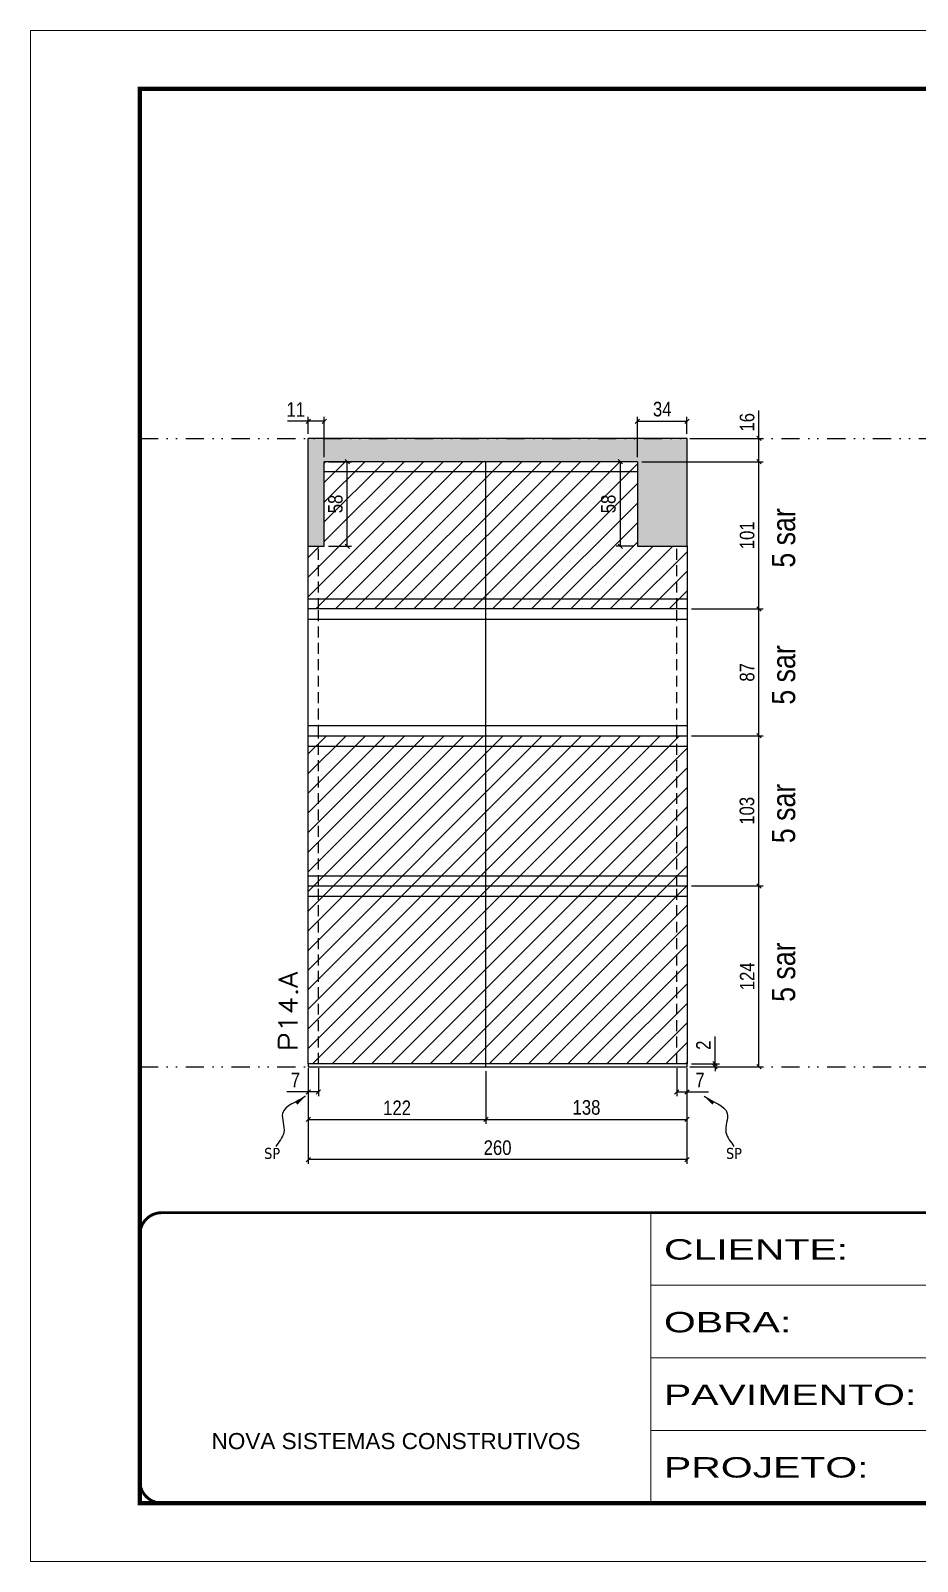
# Model space of a CAD drawing. Extents: x 14400 to 27878, y -21631 to 6985.
# Drawn here: x 19182 to 19791, y 3638 to 4688 of the extents above; entities that cross this region are included whole.
import ezdxf

# ---------------------------------------------------------------- set-up
doc = ezdxf.new("R2010")
doc.units = 0
for name, pattern in [('CONTINUO', [0]), ('DASHED', [0.75, 0.5, -0.25]), ('DIVIDE2', [0.625, 0.25, -0.125, 0, -0.125, 0, -0.125]), ('HIDDEN', [0.375, 0.25, -0.125])]:
    doc.linetypes.add(name, pattern=pattern)
for name, color, linetype in [('COTA', 241, 'Continuous'), ('NOMENCLATURA', 7, 'Continuous'), ('Nível', 160, 'Continuous'), ('Painéis', 200, 'Continuous'), ('SARR_2.2x7', 40, 'Continuous'), ('Sarrafo de Pressão', 42, 'HIDDEN'), ('texto', 7, 'Continuous')]:
    doc.layers.add(name, color=color, linetype=linetype)
for name, color, linetype, lineweight in [('Folhas', 255, 'Continuous', 9), ('Hachura', 251, 'Continuous', 9), ('SARRAFO DE PRESSAO', 251, 'DASHED', 9), ('Texto Seção', 7, 'Continuous', 15)]:
    doc.layers.add(name, color=color, linetype=linetype, lineweight=lineweight)
doc.styles.add('ARIAL', font='arial.ttf')
doc.styles.add('ARIAL_NARROW', font='ARIALN.TTF', dxfattribs={"height": 0.2})
doc.styles.add('COTA TECNICA', font='techl___.ttf', dxfattribs={"height": 10})
doc.styles.add('COTA TECNICA-50', font='techl___.ttf', dxfattribs={"height": 10})
doc.styles.add('REGUA-120', font='ROMANS.shx', dxfattribs={"height": 15})
doc.styles.get("Standard").update_dxf_attribs({"font": 'arial.ttf'})
doc.styles.add('Tecnologia', font='')
doc.styles.get('Tecnologia').set_extended_font_data('Forgotten Futurist')
doc.dimstyles.new('COTA PAINEL-50', dxfattribs={"dimtxt": 10, "dimasz": 3, "dimexe": 3, "dimexo": 3, "dimgap": 3, "dimtad": 1, "dimdec": 1, "dimzin": 12, "dimdsep": 46, "dimtxsty": 'COTA TECNICA-50', "dimblk1": 'OBLIQUE', "dimblk2": 'OBLIQUE', "dimsah": 1, "dimcen": 0.9, "dimclrd": 4, "dimclre": 4, "dimclrt": 240, "dimadec": 1, "dimazin": 3, "dimtfac": 1, "dimtdec": 1, "dimtmove": 0, "dimatfit": 3, "dimfxl": 1, "dimtolj": 1, "dimtzin": 12, "dimarcsym": 0})
doc.dimstyles.new('PAINEL', dxfattribs={"dimtxt": 10, "dimasz": 3, "dimexe": 3, "dimexo": 3, "dimgap": 3, "dimtad": 1, "dimdec": 1, "dimzin": 12, "dimdsep": 46, "dimtxsty": 'COTA TECNICA', "dimblk1": 'OBLIQUE', "dimblk2": 'OBLIQUE', "dimsah": 1, "dimcen": 0.9, "dimclrd": 4, "dimclre": 4, "dimclrt": 240, "dimadec": 1, "dimazin": 3, "dimtfac": 1, "dimtdec": 1, "dimtmove": 0, "dimatfit": 3, "dimfxl": 1, "dimtolj": 1, "dimtzin": 12, "dimarcsym": 0})
doc.dimstyles.get("Standard").update_dxf_attribs({"dimtxt": 0.18, "dimasz": 0.18, "dimexe": 0.18, "dimexo": 0.0625, "dimgap": 0.09, "dimtad": 0, "dimtih": 1, "dimtoh": 1, "dimdec": 4, "dimzin": 0, "dimdsep": 46, "dimtxsty": 'Standard', "dimcen": 0.09, "dimadec": 0, "dimazin": 0, "dimtfac": 1, "dimtdec": 4, "dimtofl": 0, "dimtmove": 0, "dimatfit": 3, "dimfxl": 1, "dimtolj": 1, "dimtzin": 0, "dimarcsym": 0})

# ---------------------------------------------------------------- blocks, each defined once
blk = doc.blocks.new('9999999999')
at = {"color": 30, "linetype": 'CONTINUO'}
for p, q in [((98564.6, 34230.2), (98564.6, 34429.4)), ((98564.6, 34379.6), (99584, 34379.6)), ((98564.6, 34329.8), (99488, 34329.8)), ((98564.6, 34280), (99488, 34280))]:
    blk.add_line(p, q, dxfattribs=at)
at = {"color": 30, "linetype": 'CONTINUO', "const_width": 2}
blk.add_lwpolyline([(99584, 34230.2), (99584, 34414.4, 0.414214), (99569, 34429.4), (98229, 34429.4, 0.414214), (98214, 34414.4), (98214, 34245.2, 0.414214), (98229, 34230.2), (99584, 34230.2)], format="xyb", dxfattribs=at)
at = {"layer": 'Folhas'}
blk.add_lwpolyline([(98139, 34190.2), (99624, 34190.2), (99624, 35240.2), (98139, 35240.2)], close=True, dxfattribs=at)
at = {"layer": 'Folhas', "color": 30, "const_width": 3}
blk.add_lwpolyline([(98214, 34230.2), (99584, 34230.2), (99584, 35200.2), (98214, 35200.2)], close=True, dxfattribs=at)
at = {"color": 7, "linetype": 'Continuous', "ltscale": 5, "style": 'ARIAL'}
blk.add_text('NOVA SISTEMAS CONSTRUTIVOS', height=11.059, dxfattribs=at).set_placement((98263.2, 34267.2))
at = {"layer": 'Folhas', "color": 7, "style": 'Tecnologia', "width": 1.5}
for s, p in [('CLIENTE:', (98573.7, 34397.2)), ('OBRA:', (98573.7, 34347.3)), ('PAVIMENTO:', (98573.7, 34297.5)), ('PROJETO:', (98573.7, 34247.7))]:
    blk.add_text(s, height=14, dxfattribs=at).set_placement(p)
blk = doc.blocks.new('_Oblique')
at = {"color": 0, "linetype": 'ByBlock', "lineweight": -2}
blk.add_line((-0.5, -0.5), (0.5, 0.5), dxfattribs=at)
blk = doc.blocks.new('*D778')
at = {"layer": 'COTA', "color": 4, "lineweight": -2, "transparency": 16777216}
for p, q in [((19372.5, 3975.9), (19372.5, 3910.2)), ((19632.5, 3975.9), (19632.5, 3910.2)), ((19632.5, 3913.2), (19372.5, 3913.2))]:
    blk.add_line(p, q, dxfattribs=at)
at = {"layer": 'Defpoints', "color": 0, "transparency": 16777216}
for p in [(19372.5, 3978.9), (19632.5, 3978.9), (19372.5, 3913.2)]:
    blk.add_point(p, dxfattribs=at)
at = {"layer": 'COTA', "color": 4, "lineweight": -2, "transparency": 16777216, "xscale": 3, "yscale": 3, "zscale": 3, "rotation": 180}
blk.add_blockref('_Oblique', (19372.5, 3913.2), dxfattribs=at)
at = {"layer": 'COTA', "color": 4, "lineweight": -2, "transparency": 16777216, "xscale": 3, "yscale": 3, "zscale": 3}
blk.add_blockref('_Oblique', (19632.5, 3913.2), dxfattribs=at)
at = {"layer": 'COTA', "color": 240, "transparency": 16777216, "insert": (19502.5, 3921.3), "char_height": 10, "attachment_point": 5, "style": 'COTA TECNICA'}
blk.add_mtext('\\A1;260', dxfattribs=at)
blk = doc.blocks.new('*D779')
at = {"layer": 'COTA', "color": 4, "lineweight": -2, "transparency": 16777216}
for p, q in [((19625.5, 3975.9), (19625.5, 3956.6)), ((19632.5, 3973.9), (19632.5, 3956.6)), ((19625.5, 3959.6), (19632.5, 3959.6)), ((19632.5, 3959.6), (19647.2, 3959.6))]:
    blk.add_line(p, q, dxfattribs=at)
at = {"layer": 'Defpoints', "color": 0, "transparency": 16777216}
for p in [(19625.5, 3978.9), (19632.5, 3976.9), (19632.5, 3959.6)]:
    blk.add_point(p, dxfattribs=at)
at = {"layer": 'COTA', "color": 4, "lineweight": -2, "transparency": 16777216, "xscale": 3, "yscale": 3, "zscale": 3, "rotation": 180}
blk.add_blockref('_Oblique', (19625.5, 3959.6), dxfattribs=at)
at = {"layer": 'COTA', "color": 4, "lineweight": -2, "transparency": 16777216, "xscale": 3, "yscale": 3, "zscale": 3}
blk.add_blockref('_Oblique', (19632.5, 3959.6), dxfattribs=at)
at = {"layer": 'COTA', "color": 240, "transparency": 16777216, "insert": (19641.4, 3967.7), "char_height": 10, "attachment_point": 5, "style": 'COTA TECNICA-50'}
blk.add_mtext('\\A1;7', dxfattribs=at)
blk = doc.blocks.new('*D780')
at = {"layer": 'COTA', "color": 4, "lineweight": -2, "transparency": 16777216}
for p, q in [((19372.5, 3973.9), (19372.5, 3956.6)), ((19379.5, 3975.9), (19379.5, 3956.6)), ((19372.5, 3959.6), (19357.8, 3959.6)), ((19379.5, 3959.6), (19372.5, 3959.6))]:
    blk.add_line(p, q, dxfattribs=at)
at = {"layer": 'Defpoints', "color": 0, "transparency": 16777216}
for p in [(19372.5, 3976.9), (19379.5, 3978.9), (19372.5, 3959.6)]:
    blk.add_point(p, dxfattribs=at)
at = {"layer": 'COTA', "color": 4, "lineweight": -2, "transparency": 16777216, "xscale": 3, "yscale": 3, "zscale": 3, "rotation": 180}
blk.add_blockref('_Oblique', (19372.5, 3959.6), dxfattribs=at)
at = {"layer": 'COTA', "color": 4, "lineweight": -2, "transparency": 16777216, "xscale": 3, "yscale": 3, "zscale": 3}
blk.add_blockref('_Oblique', (19379.5, 3959.6), dxfattribs=at)
at = {"layer": 'COTA', "color": 240, "transparency": 16777216, "insert": (19363.7, 3967.7), "char_height": 10, "attachment_point": 5, "style": 'COTA TECNICA-50'}
blk.add_mtext('\\A1;7', dxfattribs=at)
blk = doc.blocks.new('*D781')
at = {"layer": 'COTA', "color": 4, "lineweight": -2, "transparency": 16777216}
for p, q in [((19651.8, 3978.9), (19651.8, 3997.7)), ((19635.5, 3978.9), (19654.8, 3978.9)), ((19635.5, 3976.9), (19654.8, 3976.9)), ((19651.8, 3976.9), (19651.8, 3978.9)), ((19651.8, 3976.9), (19651.8, 3973.9))]:
    blk.add_line(p, q, dxfattribs=at)
at = {"layer": 'Defpoints', "color": 0, "transparency": 16777216}
for p in [(19632.5, 3978.9), (19632.5, 3976.9), (19651.8, 3976.9)]:
    blk.add_point(p, dxfattribs=at)
at = {"layer": 'COTA', "color": 4, "lineweight": -2, "transparency": 16777216, "xscale": 3, "yscale": 3, "zscale": 3}
for p, rotation in [((19651.8, 3978.9), 270), ((19651.8, 3976.9), 90)]:
    blk.add_blockref('_Oblique', p, dxfattribs=dict(at, rotation=rotation))
at = {"layer": 'COTA', "color": 240, "transparency": 16777216, "insert": (19643.8, 3991.6), "char_height": 10, "attachment_point": 5, "rotation": 90, "style": 'COTA TECNICA-50'}
blk.add_mtext('\\A1;2', dxfattribs=at)
blk = doc.blocks.new('*D782')
at = {"layer": 'COTA', "color": 4, "lineweight": -2, "transparency": 16777216}
for p, q in [((19635.5, 4203.9), (19684.9, 4203.9)), ((19681.9, 4100.9), (19681.9, 4203.9)), ((19635.5, 4100.9), (19684.9, 4100.9))]:
    blk.add_line(p, q, dxfattribs=at)
at = {"layer": 'Defpoints', "color": 0, "transparency": 16777216}
for p in [(19632.5, 4203.9), (19681.9, 4203.9), (19632.5, 4100.9)]:
    blk.add_point(p, dxfattribs=at)
at = {"layer": 'COTA', "color": 4, "lineweight": -2, "transparency": 16777216, "xscale": 3, "yscale": 3, "zscale": 3}
for p, rotation in [((19681.9, 4203.9), 90), ((19681.9, 4100.9), 270)]:
    blk.add_blockref('_Oblique', p, dxfattribs=dict(at, rotation=rotation))
at = {"layer": 'COTA', "color": 240, "transparency": 16777216, "insert": (19673.7, 4152.4), "char_height": 10, "attachment_point": 5, "rotation": 90, "style": 'COTA TECNICA-50'}
blk.add_mtext('\\A1;103', dxfattribs=at)
blk = doc.blocks.new('*D786')
at = {"layer": 'COTA', "color": 4, "linetype": 'ByBlock', "lineweight": -2, "transparency": 16777216}
for p, q in [((19635.5, 4100.9), (19684.9, 4100.9)), ((19681.9, 3976.9), (19681.9, 4100.9)), ((19635.5, 3976.9), (19684.9, 3976.9))]:
    blk.add_line(p, q, dxfattribs=at)
at = {"layer": 'Defpoints', "color": 0, "linetype": 'ByBlock', "transparency": 16777216}
for p in [(19632.5, 4100.9), (19681.9, 4100.9), (19632.5, 3976.9)]:
    blk.add_point(p, dxfattribs=at)
at = {"layer": 'COTA', "color": 4, "linetype": 'ByBlock', "lineweight": -2, "transparency": 16777216, "xscale": 3, "yscale": 3, "zscale": 3}
for p, rotation in [((19681.9, 4100.9), 90), ((19681.9, 3976.9), 270)]:
    blk.add_blockref('_Oblique', p, dxfattribs=dict(at, rotation=rotation))
at = {"layer": 'COTA', "color": 240, "linetype": 'ByBlock', "transparency": 16777216, "insert": (19673.8, 4038.9), "char_height": 10, "attachment_point": 5, "rotation": 90, "style": 'COTA TECNICA'}
blk.add_mtext('\\A1;124', dxfattribs=at)
blk = doc.blocks.new('*D787')
at = {"layer": 'COTA', "color": 4, "lineweight": -2, "transparency": 16777216}
for p, q in [((19494.5, 3973.9), (19494.5, 3937.7)), ((19632.5, 3973.9), (19632.5, 3937.7)), ((19494.5, 3940.7), (19632.5, 3940.7))]:
    blk.add_line(p, q, dxfattribs=at)
at = {"layer": 'Defpoints', "color": 0, "transparency": 16777216}
for p in [(19494.5, 3976.9), (19632.5, 3976.9), (19632.5, 3940.7)]:
    blk.add_point(p, dxfattribs=at)
at = {"layer": 'COTA', "color": 4, "lineweight": -2, "transparency": 16777216, "xscale": 3, "yscale": 3, "zscale": 3, "rotation": 180}
blk.add_blockref('_Oblique', (19494.5, 3940.7), dxfattribs=at)
at = {"layer": 'COTA', "color": 4, "lineweight": -2, "transparency": 16777216, "xscale": 3, "yscale": 3, "zscale": 3}
blk.add_blockref('_Oblique', (19632.5, 3940.7), dxfattribs=at)
at = {"layer": 'COTA', "color": 240, "transparency": 16777216, "insert": (19563.5, 3948.9), "char_height": 10, "attachment_point": 5, "style": 'COTA TECNICA'}
blk.add_mtext('\\A1;138', dxfattribs=at)
blk = doc.blocks.new('*D788')
at = {"layer": 'COTA', "color": 4, "lineweight": -2, "transparency": 16777216}
for p, q in [((19372.5, 3973.9), (19372.5, 3937.7)), ((19494.5, 3973.9), (19494.5, 3937.7)), ((19372.5, 3940.7), (19494.5, 3940.7))]:
    blk.add_line(p, q, dxfattribs=at)
at = {"layer": 'Defpoints', "color": 0, "transparency": 16777216}
for p in [(19372.5, 3976.9), (19494.5, 3976.9), (19494.5, 3940.7)]:
    blk.add_point(p, dxfattribs=at)
at = {"layer": 'COTA', "color": 4, "lineweight": -2, "transparency": 16777216, "xscale": 3, "yscale": 3, "zscale": 3, "rotation": 180}
blk.add_blockref('_Oblique', (19372.5, 3940.7), dxfattribs=at)
at = {"layer": 'COTA', "color": 4, "lineweight": -2, "transparency": 16777216, "xscale": 3, "yscale": 3, "zscale": 3}
blk.add_blockref('_Oblique', (19494.5, 3940.7), dxfattribs=at)
at = {"layer": 'COTA', "color": 240, "transparency": 16777216, "insert": (19433.5, 3948.7), "char_height": 10, "attachment_point": 5, "style": 'COTA TECNICA'}
blk.add_mtext('\\A1;122', dxfattribs=at)
blk = doc.blocks.new('*D1998')
at = {"layer": 'COTA', "color": 4, "lineweight": -2, "transparency": 16777216}
for p, q in [((19386.5, 4391.9), (19402.3, 4391.9)), ((19399.3, 4333.9), (19399.3, 4391.9)), ((19386.5, 4333.9), (19402.3, 4333.9))]:
    blk.add_line(p, q, dxfattribs=at)
at = {"layer": 'Defpoints', "color": 0, "transparency": 16777216}
for p in [(19383.5, 4391.9), (19399.3, 4391.9), (19383.5, 4333.9)]:
    blk.add_point(p, dxfattribs=at)
at = {"layer": 'COTA', "color": 4, "lineweight": -2, "transparency": 16777216, "xscale": 3, "yscale": 3, "zscale": 3}
for p, rotation in [((19399.3, 4391.9), 90), ((19399.3, 4333.9), 270)]:
    blk.add_blockref('_Oblique', p, dxfattribs=dict(at, rotation=rotation))
at = {"layer": 'COTA', "color": 240, "transparency": 16777216, "insert": (19391.2, 4362.9), "char_height": 10, "attachment_point": 5, "rotation": 90, "style": 'COTA TECNICA'}
blk.add_mtext('\\A1;58', dxfattribs=at)
blk = doc.blocks.new('*D2013')
at = {"layer": 'COTA', "color": 4, "lineweight": -2, "transparency": 16777216}
for p, q in [((19595.5, 4391.9), (19583.8, 4391.9)), ((19586.8, 4333.9), (19586.8, 4391.9)), ((19595.5, 4333.9), (19583.8, 4333.9))]:
    blk.add_line(p, q, dxfattribs=at)
at = {"layer": 'Defpoints', "color": 0, "transparency": 16777216}
for p in [(19586.8, 4391.9), (19598.5, 4391.9), (19598.5, 4333.9)]:
    blk.add_point(p, dxfattribs=at)
at = {"layer": 'COTA', "color": 4, "lineweight": -2, "transparency": 16777216, "xscale": 3, "yscale": 3, "zscale": 3}
for p, rotation in [((19586.8, 4391.9), 90), ((19586.8, 4333.9), 270)]:
    blk.add_blockref('_Oblique', p, dxfattribs=dict(at, rotation=rotation))
at = {"layer": 'COTA', "color": 240, "transparency": 16777216, "insert": (19578.6, 4362.9), "char_height": 10, "attachment_point": 5, "rotation": 90, "style": 'COTA TECNICA'}
blk.add_mtext('\\A1;58', dxfattribs=at)
blk = doc.blocks.new('*D2014')
at = {"layer": 'COTA', "color": 4, "lineweight": -2, "transparency": 16777216}
for p, q in [((19635.5, 4290.9), (19684.9, 4290.9)), ((19681.9, 4203.9), (19681.9, 4290.9)), ((19635.5, 4203.9), (19684.9, 4203.9))]:
    blk.add_line(p, q, dxfattribs=at)
at = {"layer": 'Defpoints', "color": 0, "transparency": 16777216}
for p in [(19632.5, 4290.9), (19681.9, 4290.9), (19632.5, 4203.9)]:
    blk.add_point(p, dxfattribs=at)
at = {"layer": 'COTA', "color": 4, "lineweight": -2, "transparency": 16777216, "xscale": 3, "yscale": 3, "zscale": 3}
for p, rotation in [((19681.9, 4290.9), 90), ((19681.9, 4203.9), 270)]:
    blk.add_blockref('_Oblique', p, dxfattribs=dict(at, rotation=rotation))
at = {"layer": 'COTA', "color": 240, "transparency": 16777216, "insert": (19673.8, 4247.4), "char_height": 10, "attachment_point": 5, "rotation": 90, "style": 'COTA TECNICA'}
blk.add_mtext('\\A1;87', dxfattribs=at)
blk = doc.blocks.new('*D2015')
at = {"layer": 'COTA', "color": 4, "lineweight": -2, "transparency": 16777216}
for p, q in [((19681.9, 4407.9), (19681.9, 4426.9)), ((19635.5, 4407.9), (19684.9, 4407.9)), ((19681.9, 4391.9), (19681.9, 4407.9)), ((19601.5, 4391.9), (19684.9, 4391.9))]:
    blk.add_line(p, q, dxfattribs=at)
at = {"layer": 'Defpoints', "color": 0, "transparency": 16777216}
for p in [(19632.5, 4407.9), (19681.9, 4407.9), (19598.5, 4391.9)]:
    blk.add_point(p, dxfattribs=at)
at = {"layer": 'COTA', "color": 4, "lineweight": -2, "transparency": 16777216, "xscale": 3, "yscale": 3, "zscale": 3}
for p, rotation in [((19681.9, 4407.9), 90), ((19681.9, 4391.9), 270)]:
    blk.add_blockref('_Oblique', p, dxfattribs=dict(at, rotation=rotation))
at = {"layer": 'COTA', "color": 240, "transparency": 16777216, "insert": (19673.8, 4418.9), "char_height": 10, "attachment_point": 5, "rotation": 90, "style": 'COTA TECNICA'}
blk.add_mtext('\\A1;16', dxfattribs=at)
blk = doc.blocks.new('*D2016')
at = {"layer": 'COTA', "color": 4, "lineweight": -2, "transparency": 16777216}
for p, q in [((19372.5, 4410.9), (19372.5, 4422.6)), ((19383.5, 4394.9), (19383.5, 4422.6)), ((19372.5, 4419.6), (19358.4, 4419.6)), ((19383.5, 4419.6), (19372.5, 4419.6))]:
    blk.add_line(p, q, dxfattribs=at)
at = {"layer": 'Defpoints', "color": 0, "transparency": 16777216}
for p in [(19372.5, 4419.6), (19372.5, 4407.9), (19383.5, 4391.9)]:
    blk.add_point(p, dxfattribs=at)
at = {"layer": 'COTA', "color": 4, "lineweight": -2, "transparency": 16777216, "xscale": 3, "yscale": 3, "zscale": 3, "rotation": 180}
blk.add_blockref('_Oblique', (19372.5, 4419.6), dxfattribs=at)
at = {"layer": 'COTA', "color": 4, "lineweight": -2, "transparency": 16777216, "xscale": 3, "yscale": 3, "zscale": 3}
blk.add_blockref('_Oblique', (19383.5, 4419.6), dxfattribs=at)
at = {"layer": 'COTA', "color": 240, "transparency": 16777216, "insert": (19364, 4427.7), "char_height": 10, "attachment_point": 5, "style": 'COTA TECNICA'}
blk.add_mtext('\\A1;11', dxfattribs=at)
blk = doc.blocks.new('*D2017')
at = {"layer": 'COTA', "color": 4, "lineweight": -2, "transparency": 16777216}
for p, q in [((19598.5, 4394.9), (19598.5, 4422.6)), ((19632.5, 4410.9), (19632.5, 4422.6)), ((19598.5, 4419.6), (19632.5, 4419.6))]:
    blk.add_line(p, q, dxfattribs=at)
at = {"layer": 'Defpoints', "color": 0, "transparency": 16777216}
for p in [(19632.5, 4419.6), (19632.5, 4407.9), (19598.5, 4391.9)]:
    blk.add_point(p, dxfattribs=at)
at = {"layer": 'COTA', "color": 4, "lineweight": -2, "transparency": 16777216, "xscale": 3, "yscale": 3, "zscale": 3, "rotation": 180}
blk.add_blockref('_Oblique', (19598.5, 4419.6), dxfattribs=at)
at = {"layer": 'COTA', "color": 4, "lineweight": -2, "transparency": 16777216, "xscale": 3, "yscale": 3, "zscale": 3}
blk.add_blockref('_Oblique', (19632.5, 4419.6), dxfattribs=at)
at = {"layer": 'COTA', "color": 240, "transparency": 16777216, "insert": (19615.5, 4427.9), "char_height": 10, "attachment_point": 5, "style": 'COTA TECNICA'}
blk.add_mtext('\\A1;34', dxfattribs=at)
blk = doc.blocks.new('*D3876')
at = {"layer": 'COTA', "color": 4, "lineweight": -2, "transparency": 16777216}
for p, q in [((19601.5, 4391.9), (19684.9, 4391.9)), ((19681.9, 4290.9), (19681.9, 4391.9)), ((19635.5, 4290.9), (19684.9, 4290.9))]:
    blk.add_line(p, q, dxfattribs=at)
at = {"layer": 'Defpoints', "color": 0, "transparency": 16777216}
for p in [(19598.5, 4391.9), (19681.9, 4391.9), (19632.5, 4290.9)]:
    blk.add_point(p, dxfattribs=at)
at = {"layer": 'COTA', "color": 4, "lineweight": -2, "transparency": 16777216, "xscale": 3, "yscale": 3, "zscale": 3}
for p, rotation in [((19681.9, 4391.9), 90), ((19681.9, 4290.9), 270)]:
    blk.add_blockref('_Oblique', p, dxfattribs=dict(at, rotation=rotation))
at = {"layer": 'COTA', "color": 240, "transparency": 16777216, "insert": (19673.8, 4341.4), "char_height": 10, "attachment_point": 5, "rotation": 90, "style": 'COTA TECNICA'}
blk.add_mtext('\\A1;101', dxfattribs=at)

msp = doc.modelspace()

# ---------------------------------------------------------------- hatches: boundary and pattern name
at = {"layer": 'COTA'}
h = msp.add_hatch(dxfattribs=at)
h.set_pattern_fill('AR-CONC', color=256, scale=0.03)
h.paths.add_polyline_path([(19632.52, 4407.86), (19372.52, 4407.86), (19372.52, 4333.86), (19383.52, 4333.86), (19383.52, 4391.86), (19598.52, 4391.86), (19598.52, 4333.86), (19632.52, 4333.86)])
at = {"layer": 'Hachura', "linetype": 'ByBlock'}
h = msp.add_hatch(dxfattribs=at)
h.set_pattern_fill('ANSI31', color=256, scale=3)
h.paths.add_polyline_path([(19494.52, 4391.86), (19383.52, 4391.86), (19383.52, 4333.86), (19372.52, 4333.86), (19372.52, 4290.86), (19494.52, 4290.86)])
h.paths.add_polyline_path([(19632.52, 4333.86), (19598.52, 4333.86), (19598.52, 4391.86), (19494.52, 4391.86), (19494.52, 4290.86), (19632.52, 4290.86)])
h.paths.add_polyline_path([(19632.52, 4203.86), (19494.52, 4203.86), (19494.52, 4100.86), (19632.52, 4100.86)])
h.paths.add_polyline_path([(19494.52, 4203.86), (19372.52, 4203.86), (19372.52, 4100.86), (19494.52, 4100.86)])
h.paths.add_polyline_path([(19494.52, 4100.86), (19372.52, 4100.86), (19372.52, 3978.86), (19494.52, 3978.86)])
h.paths.add_polyline_path([(19632.52, 4100.86), (19494.52, 4100.86), (19494.52, 3978.86), (19632.52, 3978.86)])
h.paths.add_polyline_path([(19945.7, 4100.86), (19823.7, 4100.86), (19823.7, 3978.86), (19945.7, 3978.86)])
h.paths.add_polyline_path([(20083.7, 4100.86), (19945.7, 4100.86), (19945.7, 3978.86), (20083.7, 3978.86)])
h.paths.add_polyline_path([(20083.7, 4203.86), (19945.7, 4203.86), (19945.7, 4100.86), (20083.7, 4100.86)])
h.paths.add_polyline_path([(19945.7, 4203.86), (19823.7, 4203.86), (19823.7, 4100.86), (19945.7, 4100.86)])
h.paths.add_polyline_path([(19945.7, 4391.86), (19857.7, 4391.86), (19857.7, 4333.86), (19823.7, 4333.86), (19823.7, 4290.86), (19945.7, 4290.86)])
h.paths.add_polyline_path([(20072.7, 4391.86), (19945.7, 4391.86), (19945.7, 4290.86), (20083.7, 4290.86), (20083.7, 4333.86), (20072.7, 4333.86)])
h.paths.add_polyline_path([(20294.46, 4102.86), (20275.46, 4102.86), (20275.46, 3978.86), (20294.46, 3978.86)])
h.paths.add_polyline_path([(20479.69, 4102.86), (20460.69, 4102.86), (20460.69, 3978.86), (20479.69, 3978.86)])

# ---------------------------------------------------------------- linework, layer by layer
at = {"layer": 'COTA', "linetype": 'ByBlock'}
for p, q in [((19372.52, 4333.86), (19372.52, 4407.86)), ((19632.52, 4407.86), (19372.52, 4407.86)), ((19632.52, 4333.86), (19632.52, 4407.86))]:
    msp.add_line(p, q, dxfattribs=at)
at = {"layer": 'Nível', "color": 4, "linetype": 'DIVIDE2', "ltscale": 50}
for p, q in [((19256.97, 4407.86), (20626.97, 4407.86)), ((19256.97, 3976.86), (20626.97, 3976.86))]:
    msp.add_line(p, q, dxfattribs=at)
at = {"layer": 'Painéis'}
for p, q in [((19598.52, 4391.86), (19383.52, 4391.86)), ((19383.52, 4333.86), (19383.52, 4391.86)), ((19494.52, 3976.86), (19494.52, 4391.86)), ((19598.52, 4391.86), (19598.52, 4333.86)), ((19372.52, 3978.86), (19372.52, 4333.86)), ((19372.52, 4333.86), (19383.52, 4333.86)), ((19598.52, 4333.86), (19632.52, 4333.86)), ((19632.52, 4333.86), (19632.52, 3978.86)), ((19632.52, 4290.86), (19372.52, 4290.86)), ((19372.52, 4203.86), (19632.52, 4203.86)), ((19372.52, 4100.86), (19632.52, 4100.86))]:
    msp.add_line(p, q, dxfattribs=at)
msp.add_lwpolyline([(19632.52, 3978.86), (19372.52, 3978.86), (19372.52, 3976.86), (19632.52, 3976.86)], close=True, dxfattribs=at)
at = {"layer": 'SARR_2.2x7'}
for p, q in [((19598.52, 4384.86), (19383.52, 4384.86)), ((19372.52, 4297.86), (19632.52, 4297.86)), ((19372.52, 4283.86), (19632.52, 4283.86)), ((19372.52, 4210.86), (19632.52, 4210.86)), ((19372.52, 4196.86), (19632.52, 4196.86)), ((19372.52, 4107.86), (19632.52, 4107.86)), ((19372.52, 4093.86), (19632.52, 4093.86))]:
    msp.add_line(p, q, dxfattribs=at)
at = {"layer": 'Sarrafo de Pressão', "ltscale": 30}
for p, q in [((19379.52, 4290.86), (19379.52, 4333.86)), ((19625.52, 4290.86), (19625.52, 4333.86)), ((19379.52, 4203.86), (19379.52, 4290.86)), ((19625.52, 4203.86), (19625.52, 4290.86)), ((19379.52, 4100.86), (19379.52, 4203.86)), ((19625.52, 4100.86), (19625.52, 4203.86)), ((19379.52, 3978.86), (19379.52, 4100.86)), ((19625.52, 3978.86), (19625.52, 4100.86))]:
    msp.add_line(p, q, dxfattribs=at)

# ---------------------------------------------------------------- block references
at = {"layer": 'SARRAFO DE PRESSAO', "color": 6, "linetype": 'ByBlock'}
msp.add_blockref('9999999999', (-78957.01, -30552.63), dxfattribs=at)

# ---------------------------------------------------------------- texts
at = {"layer": 'NOMENCLATURA', "style": 'ARIAL_NARROW'}
for p in [(19706.76, 4319.22), (19706.76, 4225.22), (19706.76, 4130.22), (19706.76, 4021.38)]:
    msp.add_text('5 sar', height=16, rotation=90, dxfattribs=at).set_placement(p)
at = {"layer": 'texto', "color": 0, "char_height": 7.5, "attachment_point": 5}
for insert in [(19347.74, 3917.37), (19664.77, 3917.37)]:
    msp.add_mtext('{\\fTahoma|b0|i0|c0|p34;\\C4;SP}', dxfattribs=dict(at, insert=insert))
at = {"layer": 'Texto Seção', "style": 'REGUA-120', "width": 1.1}
msp.add_text('P14.A', height=13, rotation=90, dxfattribs=at).set_placement((19365.27, 3987.62))

# ---------------------------------------------------------------- dimensions: what is measured, and where the dimension line sits
at = {"layer": 'COTA'}
for base, p1, p2, dimstyle, picture, middle in [((19372.52, 4419.63), (19383.52, 4391.86), (19372.52, 4407.86), 'PAINEL', '*D2016', (19363.97, 4427.69)), ((19632.52, 4419.63), (19598.52, 4391.86), (19632.52, 4407.86), 'PAINEL', '*D2017', (19615.52, 4427.85)), ((19494.52, 3940.68), (19372.52, 3976.86), (19494.52, 3976.86), 'PAINEL', '*D788', (19433.52, 3948.74)), ((19632.52, 3959.62), (19625.52, 3978.86), (19632.52, 3976.86), 'COTA PAINEL-50', '*D779', (19641.38, 3967.69))]:
    dim = msp.add_linear_dim(base=base, p1=p1, p2=p2, dimstyle=dimstyle, dxfattribs=at)
    dim.commit()
    dim.dimension.update_dxf_attribs({"geometry": picture, "text_midpoint": middle})
for base, p1, p2, angle, dimstyle, picture, middle in [((19681.89, 4407.86), (19598.52, 4391.86), (19632.52, 4407.86), 90, 'PAINEL', '*D2015', (19673.78, 4418.87)), ((19399.32, 4391.86), (19383.52, 4333.86), (19383.52, 4391.86), 90, 'PAINEL', '*D1998', (19391.19, 4362.86)), ((19586.76, 4391.86), (19598.52, 4333.86), (19598.52, 4391.86), 90, 'PAINEL', '*D2013', (19578.63, 4362.86)), ((19681.89, 4391.86), (19632.52, 4290.86), (19598.52, 4391.86), 90, 'PAINEL', '*D3876', (19673.78, 4341.36)), ((19681.89, 4290.86), (19632.52, 4203.86), (19632.52, 4290.86), 90, 'PAINEL', '*D2014', (19673.79, 4247.36)), ((19372.52, 3959.62), (19379.52, 3978.86), (19372.52, 3976.86), 180, 'COTA PAINEL-50', '*D780', (19363.65, 3967.69))]:
    dim = msp.add_linear_dim(base=base, p1=p1, p2=p2, angle=angle, dimstyle=dimstyle, dxfattribs=at)
    dim.commit()
    dim.dimension.update_dxf_attribs({"geometry": picture, "text_midpoint": middle})
for base, p1, p2, picture, middle in [((19681.89, 4203.86), (19632.52, 4100.86), (19632.52, 4203.86), '*D782', (19681.89, 4152.36)), ((19651.78, 3976.86), (19632.52, 3978.86), (19632.52, 3976.86), '*D781', (19651.78, 3991.61))]:
    dim = msp.add_linear_dim(base=base, p1=p1, p2=p2, angle=90, dimstyle='COTA PAINEL-50', dxfattribs=at)
    dim.commit()
    dim.dimension.update_dxf_attribs({"geometry": picture, "text_midpoint": middle, "dimtype": 160})
at = {"layer": 'COTA', "linetype": 'ByBlock'}
dim = msp.add_aligned_dim(p1=(19632.52, 3976.86), p2=(19632.52, 4100.86), distance=-49.37, dimstyle='PAINEL', dxfattribs=at)
dim.commit()
dim.dimension.update_dxf_attribs({"geometry": '*D786', "text_midpoint": (19673.81, 4038.86)})
at = {"layer": 'COTA'}
dim = msp.add_linear_dim(base=(19372.52, 3913.24), p1=(19632.52, 3978.86), p2=(19372.52, 3978.86), angle=180, dimstyle='PAINEL', override={"dimarcsym": 2}, dxfattribs=at)
dim.commit()
dim.dimension.update_dxf_attribs({"geometry": '*D778', "text_midpoint": (19502.52, 3921.35)})
dim = msp.add_linear_dim(base=(19632.52, 3940.68), p1=(19494.52, 3976.86), p2=(19632.52, 3976.86), dimstyle='PAINEL', override={"dimtmove": 1}, dxfattribs=at)
dim.commit()
dim.dimension.update_dxf_attribs({"geometry": '*D787', "text_midpoint": (19563.52, 3948.92)})

# ---------------------------------------------------------------- leaders
at = {"layer": 'COTA', "path_type": 1}
for points in [[(19370.69, 3956.68), (19354.9, 3944.84), (19355.83, 3931.84), (19350.28, 3922.06)], [(19644.35, 3956.68), (19660.13, 3944.84), (19659.21, 3931.84), (19664.76, 3922.06)]]:
    msp.add_leader(points, dimstyle='Standard', override={"dimasz": 8}, dxfattribs=at)

doc.saveas('drawing.dxf')
